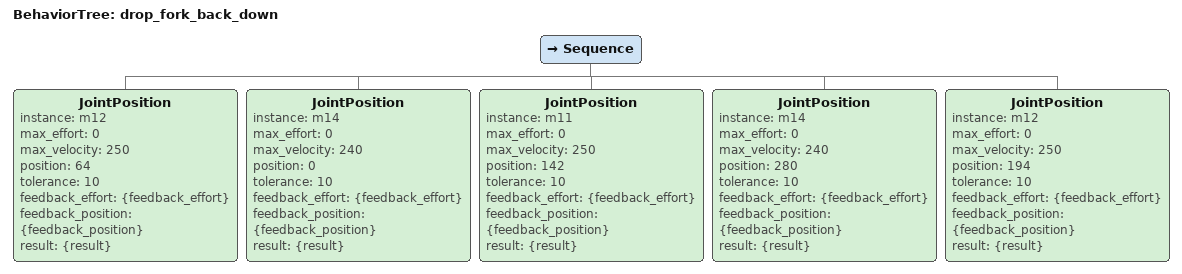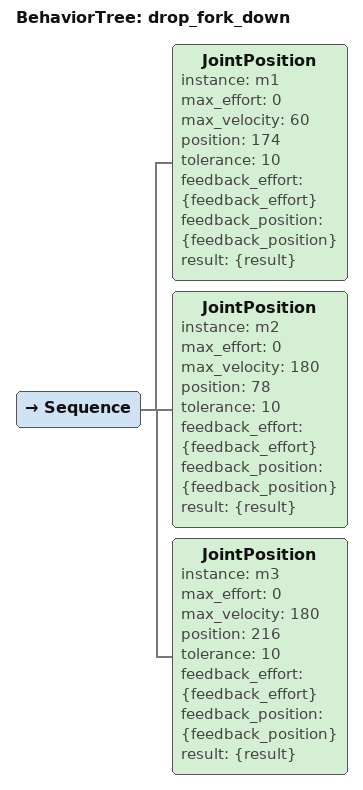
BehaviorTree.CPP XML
<?xml version="1.0" encoding="UTF-8"?>
<root BTCPP_format="4">
  <BehaviorTree ID="drop_fork_back_down">
    <Sequence>
      <JointPosition instance="m12"
                     max_effort="0"
                     max_velocity="250"
                     position="64"
                     tolerance="10"
                     feedback_effort="{feedback_effort}"
                     feedback_position="{feedback_position}"
                     result="{result}"/>
      <JointPosition instance="m14"
                     max_effort="0"
                     max_velocity="240"
                     position="0"
                     tolerance="10"
                     feedback_effort="{feedback_effort}"
                     feedback_position="{feedback_position}"
                     result="{result}"/>
      <JointPosition instance="m11"
                     max_effort="0"
                     max_velocity="250"
                     position="142"
                     tolerance="10"
                     feedback_effort="{feedback_effort}"
                     feedback_position="{feedback_position}"
                     result="{result}"/>
      <JointPosition instance="m14"
                     max_effort="0"
                     max_velocity="240"
                     position="280"
                     tolerance="10"
                     feedback_effort="{feedback_effort}"
                     feedback_position="{feedback_position}"
                     result="{result}"/>
      <JointPosition instance="m12"
                     max_effort="0"
                     max_velocity="250"
                     position="194"
                     tolerance="10"
                     feedback_effort="{feedback_effort}"
                     feedback_position="{feedback_position}"
                     result="{result}"/>
    </Sequence>
  </BehaviorTree>

  <BehaviorTree ID="drop_fork_down">
    <Sequence>
      <JointPosition instance="m1"
                     max_effort="0"
                     max_velocity="60"
                     position="174"
                     tolerance="10"
                     feedback_effort="{feedback_effort}"
                     feedback_position="{feedback_position}"
                     result="{result}"/>
      <JointPosition instance="m2"
                     max_effort="0"
                     max_velocity="180"
                     position="78"
                     tolerance="10"
                     feedback_effort="{feedback_effort}"
                     feedback_position="{feedback_position}"
                     result="{result}"/>
      <JointPosition instance="m3"
                     max_effort="0"
                     max_velocity="180"
                     position="216"
                     tolerance="10"
                     feedback_effort="{feedback_effort}"
                     feedback_position="{feedback_position}"
                     result="{result}"/>
    </Sequence>
  </BehaviorTree>

</root>
